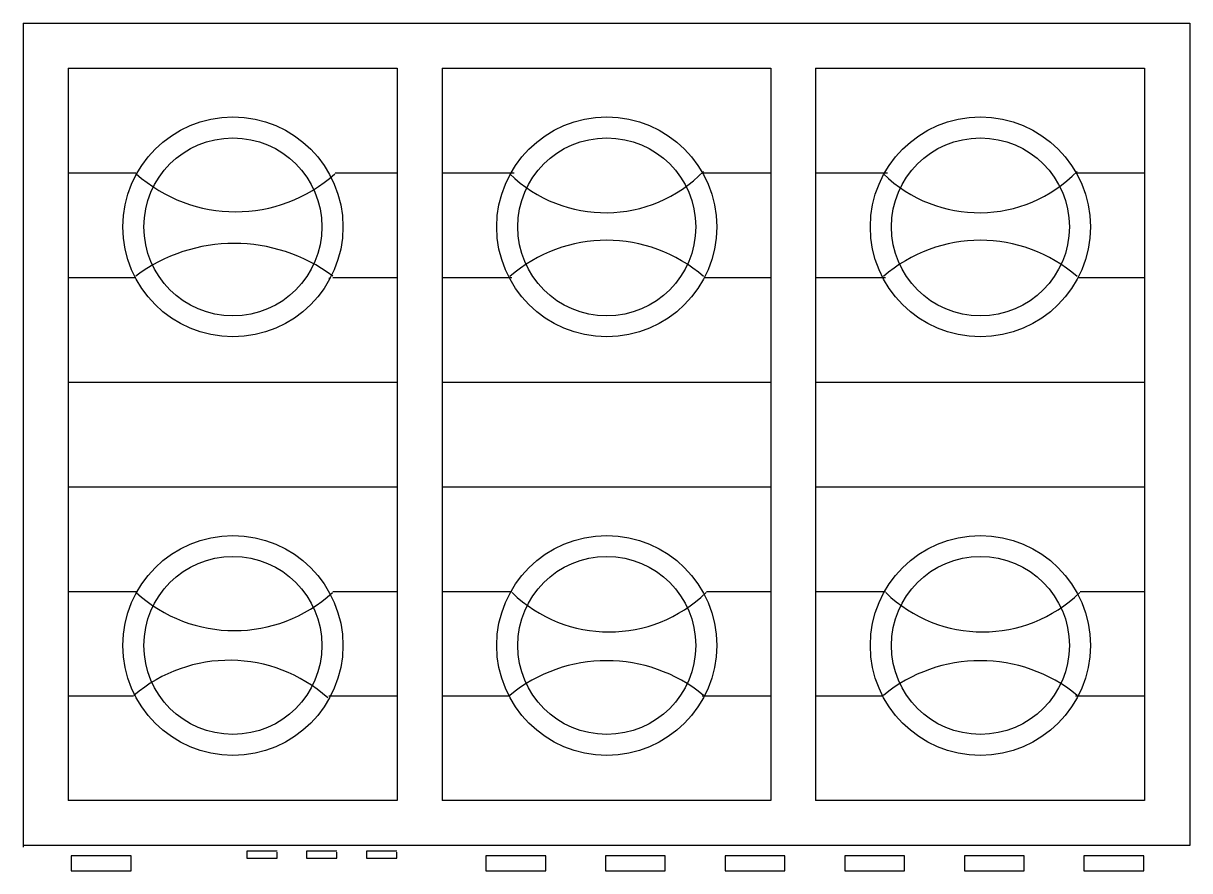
# Model space of a CAD drawing. Extents: x -0.39 to 0.39, y -0.567 to 0.
import ezdxf

# ---------------------------------------------------------------- set-up
doc = ezdxf.new("R2010")
doc.units = 0
doc.layers.get('0').update_dxf_attribs({"linetype": 'CONTINUOUS'})

msp = doc.modelspace()

# ---------------------------------------------------------------- linework, layer by layer
for p, q in [((-0.39, 0), (0.39, 0)), ((-0.39, 0), (-0.39, -0.55123)), ((0.39, 0), (0.39, -0.55)), ((-0.36, -0.03), (-0.36, -0.51991)), ((-0.36, -0.03), (-0.14, -0.03)), ((-0.14, -0.03), (-0.14, -0.52)), ((-0.11, -0.03), (-0.11, -0.51991)), ((-0.11, -0.03), (0.11, -0.03)), ((0.11, -0.03), (0.11, -0.52)), ((0.13986, -0.03), (0.13986, -0.51991)), ((0.13986, -0.03), (0.35986, -0.03)), ((0.35986, -0.03), (0.35986, -0.52)), ((-0.36, -0.1), (-0.31487, -0.1)), ((-0.18152, -0.1), (-0.14, -0.1)), ((-0.11, -0.1), (-0.06185, -0.1)), ((0.06389, -0.1), (0.11, -0.1)), ((0.13986, -0.1), (0.18801, -0.1)), ((0.31375, -0.1), (0.35986, -0.1)), ((-0.36, -0.17), (-0.31487, -0.17)), ((-0.18306, -0.17), (-0.14, -0.17)), ((-0.11, -0.17), (-0.06336, -0.17)), ((0.0654, -0.17), (0.11, -0.17)), ((0.13986, -0.17), (0.1865, -0.17)), ((0.31526, -0.17), (0.35986, -0.17)), ((-0.36, -0.24), (-0.14, -0.24)), ((-0.11, -0.24), (0.11, -0.24)), ((0.13986, -0.24), (0.35986, -0.24)), ((-0.36, -0.31), (-0.14, -0.31)), ((-0.11, -0.31), (0.11, -0.31)), ((0.13986, -0.31), (0.35986, -0.31)), ((-0.36, -0.38), (-0.31357, -0.38)), ((-0.18293, -0.38), (-0.14, -0.38)), ((-0.11, -0.38), (-0.06336, -0.38)), ((0.06694, -0.38), (0.11, -0.38)), ((0.13986, -0.38), (0.1865, -0.38)), ((0.3168, -0.38), (0.35986, -0.38)), ((-0.36, -0.45), (-0.31627, -0.45)), ((-0.18563, -0.45), (-0.14, -0.45)), ((-0.11, -0.45), (-0.06487, -0.45)), ((0.06389, -0.45), (0.11, -0.45)), ((0.13986, -0.45), (0.18499, -0.45)), ((0.31375, -0.45), (0.35986, -0.45)), ((-0.14, -0.52), (-0.36, -0.52)), ((0.11, -0.52), (-0.11, -0.52)), ((0.35986, -0.52), (0.13986, -0.52)), ((0.39, -0.55), (-0.39, -0.55)), ((-0.24056, -0.55377), (-0.24056, -0.55851)), ((-0.22027, -0.55377), (-0.24056, -0.55377)), ((-0.20056, -0.55377), (-0.20056, -0.55851)), ((-0.18027, -0.55377), (-0.20056, -0.55377)), ((-0.14027, -0.55377), (-0.16056, -0.55377)), ((-0.16056, -0.55377), (-0.16056, -0.55851)), ((-0.31791, -0.55688), (-0.35791, -0.55688)), ((-0.35791, -0.55688), (-0.35791, -0.56688)), ((-0.31791, -0.56688), (-0.31791, -0.55688)), ((-0.24056, -0.55851), (-0.22027, -0.55851)), ((-0.22027, -0.55851), (-0.22027, -0.55444)), ((-0.20056, -0.55851), (-0.18027, -0.55851)), ((-0.18027, -0.55851), (-0.18027, -0.55444)), ((-0.16056, -0.55851), (-0.14027, -0.55851)), ((-0.14027, -0.55851), (-0.14027, -0.55444)), ((-0.04067, -0.55688), (-0.08067, -0.55688)), ((-0.08067, -0.55688), (-0.08067, -0.56688)), ((-0.04067, -0.56688), (-0.04067, -0.55688)), ((0.03933, -0.55688), (-0.00067, -0.55688)), ((-0.00067, -0.55688), (-0.00067, -0.56688)), ((0.03933, -0.56688), (0.03933, -0.55688)), ((0.11933, -0.55688), (0.07933, -0.55688)), ((0.07933, -0.55688), (0.07933, -0.56688)), ((0.11933, -0.56688), (0.11933, -0.55688)), ((0.19933, -0.55688), (0.15933, -0.55688)), ((0.15933, -0.55688), (0.15933, -0.56688)), ((0.19933, -0.56688), (0.19933, -0.55688)), ((0.27933, -0.55688), (0.23933, -0.55688)), ((0.23933, -0.55688), (0.23933, -0.56688)), ((0.27933, -0.56688), (0.27933, -0.55688)), ((0.35933, -0.55688), (0.31933, -0.55688)), ((0.31933, -0.55688), (0.31933, -0.56688)), ((0.35933, -0.56688), (0.35933, -0.55688)), ((-0.35791, -0.56688), (-0.31791, -0.56688)), ((-0.08067, -0.56688), (-0.04067, -0.56688)), ((-0.00067, -0.56688), (0.03933, -0.56688)), ((0.07933, -0.56688), (0.11933, -0.56688)), ((0.15933, -0.56688), (0.19933, -0.56688)), ((0.23933, -0.56688), (0.27933, -0.56688)), ((0.31933, -0.56688), (0.35933, -0.56688))]:
    msp.add_line(p, q)
for centre, radius in [((-0.24983, -0.13619), 0.07357), ((0.00017, -0.13619), 0.07357), ((0.25003, -0.13619), 0.07357), ((-0.24983, -0.13619), 0.05954), ((0.00017, -0.13619), 0.05954), ((0.25003, -0.13619), 0.05954), ((-0.24983, -0.41619), 0.07357), ((0.00017, -0.41619), 0.07357), ((0.25003, -0.41619), 0.07357), ((-0.24983, -0.41619), 0.05954), ((0.00017, -0.41619), 0.05954), ((0.25003, -0.41619), 0.05954)]:
    msp.add_circle(centre, radius)
for centre, radius, start, end in [((-0.24802, -0.02637), 0.09966, 228.18657, 311.81343), ((-0.00067, -0.03493), 0.09176, 225.73819, 315.67722), ((0.24919, -0.03493), 0.09176, 225.73819, 315.67722), ((-0.24896, -0.25784), 0.11058, 53.41852, 126.58148), ((0.00013, -0.24371), 0.09856, 48.85801, 131.14199), ((0.24999, -0.24371), 0.09856, 48.85801, 131.14199), ((-0.25054, -0.24444), 0.0985, 48.1286, 48.89441), ((-0.24882, -0.30892), 0.09736, 227.60787, 312.39213), ((0.00173, -0.31405), 0.09308, 225.8421, 314.1579), ((0.25159, -0.31405), 0.09308, 225.8421, 314.1579), ((-0.25215, -0.52463), 0.09852, 48.12595, 130.45864), ((0.00013, -0.52831), 0.10193, 50.4919, 129.5081), ((0.24999, -0.52831), 0.10193, 50.4919, 129.5081)]:
    msp.add_arc(centre, radius, start, end)

doc.saveas('drawing.dxf')
